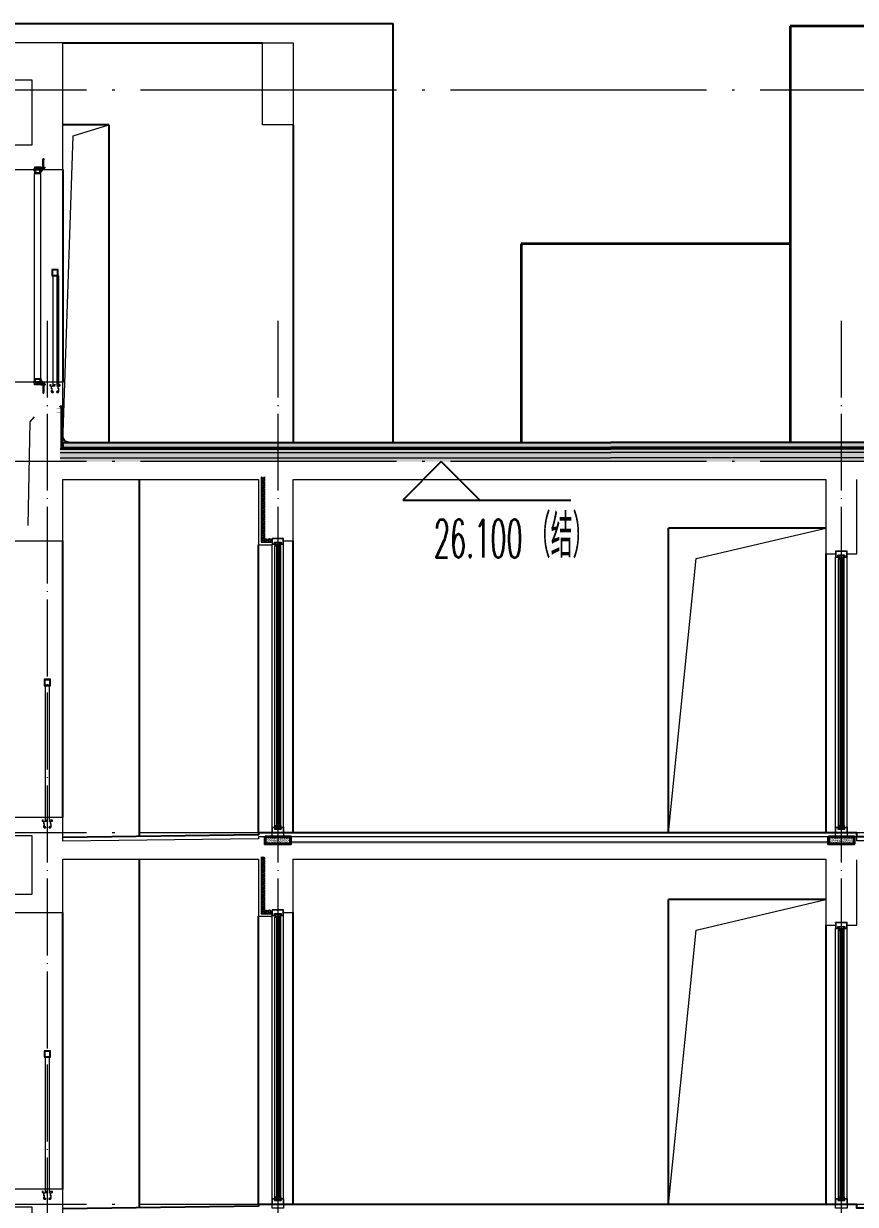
# Model space of a CAD drawing. Extents: x 27938 to 983267, y -209821 to 1628073.
# Drawn here: x 697822 to 704317, y -90776 to -81556 of the extents above; entities that cross this region are included whole.
import ezdxf
from ezdxf.xclip import XClip

# ---------------------------------------------------------------- set-up
doc = ezdxf.new("R2010")
doc.units = 0
doc.header["$LTSCALE"] = 1000
doc.header["$MEASUREMENT"] = 0
doc.header["$XCLIPFRAME"] = 0
doc.linetypes.add('DASH', pattern=[0.35, 0.25, -0.1])
doc.linetypes.add('DOTE', pattern=[2.42, 2, -0.2, 0.02, -0.2])
for name, color, linetype in [('3-屋面构造层', 157, 'Continuous'), ('DIM_ELEV', 3, 'Continuous'), ('Stair-栏杆', 142, 'Continuous'), ('SURFACE', 6, 'Continuous'), ('看线', 251, 'Continuous'), ('立面-看线', 251, 'Continuous')]:
    doc.layers.add(name, color=color, linetype=linetype)
for name, color, linetype, lineweight in [('DOTE', 19, 'DOTE', 9), ('PUB_HATCH', 8, 'Continuous', 9), ('S_WINDOW', 144, 'Continuous', 15), ('WALL', 9, 'Continuous', 40), ('内粉刷', 37, 'Continuous', 9), ('立面-中轮廓线', 213, 'Continuous', 35), ('立面-栏杆', 105, 'Continuous', 15), ('立面-洞口示意', 152, 'Continuous', 13), ('立面-百叶', 36, 'Continuous', 9), ('细细', 250, 'Continuous', 0)]:
    doc.layers.add(name, color=color, linetype=linetype, lineweight=lineweight)
doc.styles.add('_TCH_DIM', font='SIMPLEX.shx', dxfattribs={"width": 0.7, "bigfont": 'GBCBIG.shx'})
pattern_1 = [(315, (145053.3697, 680712.4302), (-1.76776695, -1.76776695), []), (315, (145054.5482, 680712.4302), (-1.76776695, -1.76776695), [])]
pattern_2 = [(315, (145053.3697, 678374.192), (-1.767766953, -1.767766953), []), (315, (145054.5482, 678374.192), (-1.767766953, -1.767766953), [])]
pattern_3 = [(315, (145053.3697, 680612.4302), (-1.767766953, -1.767766953), []), (315, (145054.5482, 680612.4302), (-1.767766953, -1.767766953), [])]
pattern_4 = [(0, (-101346.083, -473323.398), (16.66875, 9.623705), [11.1125, -22.225]), (120, (-101346.083, -473323.398), (-16.66874801, 9.62370845), [11.1125, -22.225]), (60, (-101346.083, -473323.398), (1.99e-06, 19.24741345), [-22.225, 11.1125])]

# ---------------------------------------------------------------- blocks, each defined once
blk = doc.blocks.new('FGHFGFD')
at = {"layer": '立面-栏杆'}
for p, q in [((542633.8, 108636.1), (542633.8, 109486.1)), ((542663.8, 109486.1), (542663.8, 108636.1))]:
    blk.add_line(p, q, dxfattribs=at)
at = {"layer": '立面-栏杆', "linetype": 'DASH', "ltscale": 0.1}
for p, q in [((542688.8, 108636.1), (542608.8, 108636.1)), ((542608.8, 108636.1), (542608.8, 108629)), ((542608.8, 108629), (542619.1, 108629)), ((542619.1, 108629), (542619.1, 108585.1)), ((542626.3, 108629), (542671.3, 108629)), ((542626.3, 108585.1), (542626.3, 108629)), ((542671.3, 108629), (542671.3, 108585.1)), ((542678.5, 108629), (542688.8, 108629)), ((542678.5, 108585.1), (542678.5, 108629)), ((542688.8, 108629), (542688.8, 108636.1)), ((542633.5, 108583.3), (542628.1, 108583.3)), ((542628.1, 108576.1), (542633.5, 108576.1)), ((542636.2, 108578.8), (542636.2, 108580.6)), ((542661.4, 108580.6), (542661.4, 108578.8)), ((542669.5, 108583.3), (542664.1, 108583.3)), ((542664.1, 108576.1), (542669.5, 108576.1))]:
    blk.add_line(p, q, dxfattribs=at)
at = {"layer": '立面-栏杆'}
for points in [[(542673.8, 109536.1), (542623.8, 109536.1), (542623.8, 109486.1), (542673.8, 109486.1)], [(542667.8, 109530.1), (542629.8, 109530.1), (542629.8, 109492.1), (542667.8, 109492.1)]]:
    blk.add_lwpolyline(points, close=True, dxfattribs=at)
at = {"layer": '立面-栏杆', "linetype": 'DASH', "ltscale": 0.1}
for centre, major_axis, start_param, end_param in [((542628.1, 108585.1), (6.36, 6.36), 2.356194, 3.926991), ((542628.1, 108585.1), (1.27, 1.27), 2.356194, 3.926991), ((542633.5, 108580.6), (1.91, 1.91), 5.497787, 7.068583), ((542633.5, 108578.8), (1.91, 1.91), 3.926991, 5.497787), ((542664.1, 108580.6), (1.91, 1.91), 0.785398, 2.356194), ((542666, 108580.7), (3.53, 3.53), 2.748894, 3.534292), ((542669.5, 108585.1), (-6.36, 6.36), 2.356194, 3.926991), ((542669.5, 108585.1), (-1.27, 1.27), 2.356194, 3.926991)]:
    blk.add_ellipse(centre, major_axis=major_axis, ratio=1, start_param=start_param, end_param=end_param, dxfattribs=at)
blk = doc.blocks.new('GDGDFDSFDG')
at = {"layer": '立面-百叶'}
for p, q in [((542977.8, 110393.4), (542981.8, 110406)), ((542977.8, 110336.1), (542977.8, 110393.4)), ((542981.8, 110406), (542986, 110393.4)), ((542986, 110336.1), (542986, 110393.4)), ((542908.6, 110317.8), (542905, 110317.8)), ((542908.6, 110313.3), (542905, 110313.3)), ((542908.6, 110317.8), (542908.6, 110313.3)), ((542912, 108686.1), (542912, 110286.1)), ((542954.5, 110318.2), (542919.5, 110318.2)), ((542954.5, 110312), (542919.5, 110312)), ((542962, 110336.1), (542995.7, 110336.1)), ((542962, 108686.1), (542962, 110286.1)), ((542968.3, 110329.9), (542968.3, 110304.5)), ((542968.3, 110329.9), (542995.7, 110329.9)), ((542977.4, 110318.2), (542968.3, 110318.2)), ((542977.4, 110312), (542968.3, 110312)), ((542977.4, 110312), (542977.4, 110318.2)), ((542979.4, 110326), (542979.4, 110321.7)), ((542979.4, 110326), (542984.8, 110326)), ((542984.8, 110326), (542984.8, 110321.7)), ((542995.7, 110329.9), (542995.7, 110336.1)), ((542908.6, 108659), (542905, 108659)), ((542908.6, 108654.4), (542905, 108654.4)), ((542908.6, 108654.4), (542908.6, 108659)), ((542954.5, 108660.2), (542919.5, 108660.2)), ((542954.5, 108654), (542919.5, 108654)), ((542962, 108636.1), (542995.7, 108636.1)), ((542968.3, 108642.4), (542968.3, 108667.8)), ((542977.4, 108660.2), (542968.3, 108660.2)), ((542977.4, 108654), (542968.3, 108654)), ((542968.3, 108642.4), (542995.7, 108642.4)), ((542977.4, 108660.2), (542977.4, 108654)), ((542977.8, 108636.1), (542977.8, 108578.8)), ((542979.4, 108646.3), (542979.4, 108650.5)), ((542979.4, 108646.3), (542984.8, 108646.3)), ((542984.8, 108646.3), (542984.8, 108650.5)), ((542986, 108636.1), (542986, 108578.8)), ((542995.7, 108642.4), (542995.7, 108636.1)), ((542977.8, 108578.8), (542981.8, 108566.3)), ((542981.8, 108566.3), (542986, 108578.8))]:
    blk.add_line(p, q, dxfattribs=at)
at = {"layer": '立面-百叶', "elevation": 0}
for points in [[(542912, 110336.1), (542912, 110286.1), (542962, 110286.1), (542962, 110336.1)], [(542919.5, 110328.6), (542919.5, 110293.6), (542954.5, 110293.6), (542954.5, 110328.6)]]:
    blk.add_lwpolyline(points, close=True, dxfattribs=at)
blk.add_lwpolyline([(542968.3, 110321.7), (542972.5, 110321.7), (542972.5, 110308.6), (542968.3, 110308.6)], dxfattribs=at)
at = {"layer": '立面-百叶'}
for points in [[(542912, 108636.1), (542912, 108686.1), (542962, 108686.1), (542962, 108636.1)], [(542919.5, 108643.6), (542919.5, 108678.6), (542954.5, 108678.6), (542954.5, 108643.6)]]:
    blk.add_lwpolyline(points, close=True, dxfattribs=at)
blk.add_lwpolyline([(542968.3, 108650.5), (542972.5, 108650.5), (542972.5, 108663.6), (542968.3, 108663.6)], dxfattribs=at)
for centre, radius, start, end in [((542913.5, 110315.6), 8.77, 100.18055, 164.95127), ((542913.5, 110315.6), 8.77, 195.04873, 259.81945), ((542959, 110308.1), 9.94, 287.57867, 338.75052), ((542982.1, 110331.8), 10.4, 190.18055, 254.95127), ((542982.1, 110331.8), 10.4, 285.04873, 349.81945), ((542913.5, 108656.7), 8.77, 100.18055, 164.95127), ((542913.5, 108656.7), 8.77, 195.04873, 259.81945), ((542959, 108664.2), 9.94, 21.24948, 72.42133), ((542982.1, 108640.5), 10.4, 105.04873, 169.81945), ((542982.1, 108640.5), 10.4, 10.18055, 74.95127)]:
    blk.add_arc(centre, radius, start, end, dxfattribs=at)
blk = doc.blocks.new('FGHFG4334GDFGDFFGGGGGGDFG4G')
at = {"layer": 'SURFACE', "const_width": 2.25}
for points in [[(46.5, 0), (0, 0)], [(46.5, -27.6), (0, -27.6)]]:
    blk.add_lwpolyline(points, dxfattribs=at)
at = {"layer": 'SURFACE', "const_width": 1.5}
blk.add_lwpolyline([(46.5, 17.2, -1), (46.5, 5.2), (46.5, -6.8, -1), (46.5, -18.8), (46.5, -36.8), (52.5, -48), (52.5, -72.8)], format="xyb", dxfattribs=at)
blk = doc.blocks.new('FGDGDGD')
at = {"layer": '3-屋面构造层'}
h = blk.add_hatch(dxfattribs=at)
h.set_pattern_fill('隔热材料01', color=256, scale=7.692308, style=0)
h.set_pattern_definition([(270, (9.5186, 433.228), (3.846153863, -7e-16), [0.385980771, -3.460173092]), (270, (6.637, 433.228), (3.846153863, -7e-16), [0.385980771, -3.460173092]), (90, (8.5996, 430.618), (-3.846153863, 2e-16), [0.385980771, -3.460173092]), (90, (7.556, 430.618), (-3.846153863, 2e-16), [0.385980771, -3.460173092]), (180, (10.002, 430), (-5e-16, -3.846153863), [3.848019248, 0.001865385]), (135, (8.9282, 430.193), (2e-16, 3.846144175), [0.328307694, -5.110980792]), (116.56505, (12.5422, 430.4251), (8.6793e-06, 3.8461487416), [0.215769232, -8.384500037]), (116.56505, (8.696, 430.4251), (8.6793e-06, 3.8461487416), [0.215769232, -8.384500037]), (153.43495, (13.1603, 430), (-8.679e-06, 3.846148742), [0.431538463, -8.168730805]), (153.43495, (9.3142, 430), (-8.679e-06, 3.846148742), [0.431538463, -8.168730805]), (63.43495, (12.4457, 431.0041), (-8.6793e-06, 3.8461487416), [2.054923086, -6.545346183]), (63.43495, (8.5996, 431.0041), (-8.6793e-06, 3.8461487416), [2.054923086, -6.545346183]), (116.56505, (13.3647, 433.228), (8.6793e-06, 3.8461487416), [0.215769232, -8.384500037]), (116.56505, (9.5186, 433.228), (8.6793e-06, 3.8461487416), [0.215769232, -8.384500037]), (135, (9.422, 433.421), (2e-16, 3.846144175), [0.328307694, -5.110980792]), (153.43495, (13.036, 433.6532), (-8.679e-06, 3.846148742), [0.431538463, -8.168730805]), (153.43495, (9.19, 433.6532), (-8.679e-06, 3.846148742), [0.431538463, -8.168730805]), (45, (6.7336, 433.421), (2e-16, 3.846144175), [0.328307694, -5.110980792]), (63.43495, (10.4833, 433.228), (-8.6793e-06, 3.8461487416), [0.215769232, -8.384500037]), (63.43495, (6.6371, 433.228), (-8.6793e-06, 3.8461487416), [0.215769232, -8.384500037]), (26.56505, (10.812, 433.6532), (8.679e-06, 3.846148742), [0.431538463, -8.168730805]), (26.56505, (6.9658, 433.6532), (8.679e-06, 3.846148742), [0.431538463, -8.168730805]), (116.56505, (11.4023, 431.0041), (8.6793e-06, 3.8461487416), [2.054923086, -6.545346183]), (116.56505, (7.5561, 431.0041), (8.6793e-06, 3.8461487416), [2.054923086, -6.545346183]), (45, (7.2275, 430.193), (2e-16, 3.846144175), [0.328307694, -5.110980792]), (63.43495, (11.3058, 430.4251), (-8.6793e-06, 3.8461487416), [0.215769232, -8.384500037]), (63.43495, (7.4596, 430.4251), (-8.6793e-06, 3.8461487416), [0.215769232, -8.384500037]), (26.56505, (10.6877, 430), (8.679e-06, 3.846148742), [0.431538463, -8.168730805]), (26.56505, (6.8415, 430), (8.679e-06, 3.846148742), [0.431538463, -8.168730805])])
edge = h.paths.add_edge_path()
edge.add_arc((682180.8, 585366.2), 9.23, 450, 540, ccw=False)
edge.add_line((682180.8, 585375.4), (682191.6, 585375.4))
edge.add_line((682191.6, 585375.4), (682191.6, 585366.2))
edge.add_line((682191.6, 585366.2), (682171.6, 585366.2))
h = blk.add_hatch(dxfattribs=at)
h.set_pattern_fill('混凝土', color=256, scale=5, angle=-1.14576, style=0)
h.set_pattern_definition([(48.854237, (-82751.966, -43707.863), (35.7930991, -3.8540962), [3.75, -41.25]), (353.854237, (-82751.966, -43707.863), (-6.1841378, 37.7408106), [3, -33]), (99.305637, (-82748.983, -43708.185), (29.6089874, 33.886691), [3.1870095, -35.0571056]), (45.038437, (-82751.766, -43697.865), (53.1858973, -9.3413237), [5.625, -61.875]), (95.489837, (-82747.334, -43698.644), (47.6977146, 47.7616795), [4.7805144, -52.58565]), (350.038437, (-82751.766, -43697.865), (47.6976773, 47.7617167), [4.5, -49.5]), (19.854237, (-82746.817, -43700.465), (29.4368469, -20.7237073), [3.75, -41.25]), (324.854237, (-82746.817, -43700.465), (12.8883392, 36.0069862), [3, -33]), (70.305637, (-82744.364, -43702.192), (42.3251977, 15.2832459), [3.1870095, -35.0571056]), (36.3542372, (-82751.966, -43707.863), (0.9406985, 16.62920733), [0, -32.6, 0, -33.5, 0, -33.125]), (6.3542372, (-82751.966, -43707.863), (13.54517982, 19.45362572), [0, -19.1, 0, -31.85, 0, -12.625]), (326.3542372, (-82763.114, -43707.64), (26.66323482, -1.66123381), [0, -12.5, 0, -39, 0, -51.75]), (316.3542372, (-82768.113, -43707.54), (29.2535633, 4.4211788), [0, -16.25, 0, -25.9, 0, -36.75])])
h.paths.add_polyline_path([(674875.1, 585046.2), (674875.1, 585086.2), (682171.6, 585086.2), (682171.6, 585046.2)])
h = blk.add_hatch(dxfattribs=at)
h.set_pattern_fill('焦渣矿渣', color=256, scale=4, angle=-1.14576, style=0)
h.set_pattern_definition([(358.8542372, (-82751.966, -43697.863), (8.27546507, 13.69326162), [1.6, -14.4]), (298.8542372, (-82751.966, -43697.863), (15.99644496, -0.32013217), [1.6, -14.4]), (238.8542372, (-82750.366, -43697.895), (7.72097989, -14.0133938), [1.6, -14.4]), (268.8542372, (-82745.567, -43697.991), (15.83683295, -8.3183365), [2.4, -11.456]), (268.8542372, (-82743.967, -43698.023), (15.83683295, -8.3183365), [2.4, -11.456]), (268.8542372, (-82742.368, -43698.055), (15.83683295, -8.3183365), [2.4, -11.456])])
h.paths.add_polyline_path([(674875.1, 585006.2), (674875.1, 585036.2), (682191.6, 585036.2), (682191.6, 585006.2)])
h = blk.add_hatch(dxfattribs=at)
h.set_pattern_fill('隔热材料03', color=256, scale=12.5, style=0)
h.set_pattern_definition([(113.578, (-500407.8114, 374696.8656), (-0.0086926214, 6.2699620763), [1.075, -0.5693125, 2.8375, -0.5693125, 1.075, -0.6825]), (66.42, (-500406.1744, 374696.8656), (2.727787851, 6.0425e-05), [1.075, -0.5693125, 2.840375, -0.5693125, 1.075, -0.6825]), (180, (-500406.1744, 374696.8656), (0, 6.25), [1.636625, -1.0910625]), (180, (-500407.538, 374702.4906), (0, 6.25), [1.636625, -1.0910625]), (90, (-500405.7427, 374697.8548), (2.72775, 2e-16), [0.52175, -5.72825]), (90, (-500407.1066, 374700.9798), (2.72775, 2e-16), [0.52175, -5.72825]), (90, (-500408.2427, 374697.8548), (2.72775, 2e-16), [0.52175, -5.72825]), (90, (-500409.6066, 374700.9798), (2.72775, 2e-16), [0.52175, -5.72825])])
edge = h.paths.add_edge_path()
edge.add_line((682177.8, 585086.2), (682177.8, 585050.2))
edge.add_arc((682171.6, 585050.2), 6.25, 270, 360, ccw=False)
edge.add_line((682171.6, 585044), (682171.6, 585086.2))
edge.add_line((682171.6, 585086.2), (682177.8, 585086.2))
h = blk.add_hatch(dxfattribs=at)
h.set_pattern_fill('加气混凝土', color=256, scale=5, style=0)
h.set_pattern_definition([(0, (-82734.266, -43726.163), (30, 60), [0, -60]), (0, (-82769.366, -43734.263), (30, 60), [0, -60]), (0, (-82749.866, -43734.863), (30, 60), [0, -60]), (0, (-82728.566, -43717.163), (30, 60), [0, -60]), (0, (-82753.466, -43737.863), (30, 60), [0, -60]), (0, (-82722.566, -43679.363), (30, 60), [0, -60]), (0, (-82740.866, -43684.163), (30, 60), [0, -60]), (0, (-82731.266, -43691.663), (30, 60), [0, -60]), (0, (-82780.166, -43692.863), (30, 60), [0, -60]), (0, (-82750.766, -43695.563), (30, 60), [0, -60]), (0, (-82762.166, -43710.863), (30, 60), [0, -60]), (0, (-82761.566, -43733.363), (30, 60), [0, -60]), (0, (-82739.066, -43735.763), (30, 60), [0, -60]), (0, (-82722.566, -43709.363), (30, 60), [0, -60]), (0, (-82778.666, -43718.663), (30, 60), [0, -60]), (0, (-82773.566, -43708.463), (30, 60), [0, -60]), (0, (-82750.166, -43712.663), (30, 60), [0, -60]), (0, (-82758.566, -43721.363), (30, 60), [0, -60]), (0, (-82763.366, -43701.563), (30, 60), [0, -60]), (0, (-82755.866, -43679.063), (30, 60), [0, -60]), (0, (-82776.266, -43731.263), (30, 60), [0, -60]), (0, (-82743.266, -43691.363), (30, 60), [0, -60]), (0, (-82771.166, -43690.463), (30, 60), [0, -60]), (0, (-82775.966, -43682.663), (30, 60), [0, -60]), (130.601294, (-82726.2516, -43698.149), (-149.999998343, 180.000000787), [2.6341554, -1103.7111]), (18.4349488, (-82730.537, -43697.006), (149.99999945, 59.99999956), [2.710524, -376.76279]), (90, (-82730.537, -43699.578), (30, 60), [2.5714284, -117.428565]), (161.565051, (-82727.966, -43700.435), (-150.000000755, 59.99999553), [2.710524, -376.76279]), (53.1301023, (-82727.966, -43700.435), (30.00000006, 59.99999997), [2.857143, -297.14285]), (135, (-82725.68, -43731.006), (-30.00000363, 59.99999594), [2.424366, -167.28126]), (45, (-82729.109, -43731.006), (29.9999998, 59.99999976), [2.424366, -167.28126]), (135, (-82727.394, -43732.72), (-30.00000363, 59.99999594), [2.424366, -167.28126]), (45, (-82727.394, -43732.72), (29.9999998, 59.99999976), [2.424366, -167.28126]), (116.565051, (-82754.537, -43690.72), (-5.2e-06, 119.9999967), [3.1943826, -63.88765]), (180, (-82755.966, -43687.863), (-30, 60), [3.4285716, -56.571425]), (63.434949, (-82760.823, -43690.72), (3e-07, 119.9999994), [3.1943826, -63.88765]), (116.565051, (-82759.394, -43693.58), (-5.2e-06, 119.9999967), [3.1943826, -63.88765]), (0, (-82759.394, -43693.58), (30, 60), [3.4285716, -56.571425]), (63.434949, (-82755.966, -43693.58), (3e-07, 119.9999994), [3.1943826, -63.88765]), (107.102728, (-82731.9658, -43711.0063), (-89.999996559, 300.000000484), [3.8861346, -1628.29025]), (143.972626, (-82733.1087, -43707.292), (-569.999992774, 419.999999525), [3.8861346, -812.202]), (180, (-82736.25, -43705.006), (-30, 60), [3.7142856, -56.28571]), (36.0273733, (-82743.1087, -43707.292), (569.999995788, 419.999995472), [3.8861346, -812.202]), (71.5650511, (-82744.252, -43710.721), (90.00000046, 299.99999948), [3.6140316, -375.85928]), (107.102728, (-82743.1087, -43714.4348), (-89.999996559, 300.000000484), [3.8861346, -1628.29025]), (143.972626, (-82739.966, -43716.7206), (-569.999992774, 419.999999525), [3.8861346, -812.202]), (0, (-82739.966, -43716.72), (30, 60), [3.7142856, -56.28571]), (36.0273733, (-82736.2516, -43716.7206), (569.999995788, 419.999995472), [3.8861346, -812.202]), (71.5650511, (-82733.109, -43714.435), (90.00000046, 299.99999948), [3.6140316, -375.85928]), (150.255118, (-82731.3944, -43683.006), (-90.000000213, 59.999999257), [2.303502, -481.43196]), (90, (-82733.394, -43684.15), (30, 60), [2.2857144, -117.714275]), (29.7448813, (-82733.3944, -43684.149), (90.000000053, 59.99999972), [2.303502, -481.43196]), (116.565051, (-82745.394, -43725.58), (-5.2e-06, 119.9999967), [3.1943826, -63.88765]), (168.690067, (-82746.823, -43722.7206), (-270.0000002, 59.999998494), [2.9137254, -608.96855]), (41.1859251, (-82751.9658, -43724.149), (749.999995456, 659.999994229), [3.0371844, -1272.5802]), (90, (-82751.966, -43727.006), (30, 60), [2.857143, -117.14285]), (138.814074, (-82749.68, -43729.0063), (-749.999986669, 660.000004204), [3.0371844, -1272.5802]), (16.6992442, (-82749.68, -43729.0063), (989.999992552, 299.999996858), [2.982945, -1249.85375]), (60.9453959, (-82746.823, -43728.149), (29.99999992, 59.999999469), [2.9416086, -1232.53395]), (109.983106, (-82770.5373, -43700.4348), (-150.000000565, 419.9999988885), [3.3442002, -1401.21975]), (155.556045, (-82771.68, -43697.292), (-390.0000014866, 179.99999626), [3.4522986, -1446.51315]), (24.4439547, (-82777.9658, -43697.292), (390.0000001945, 179.999999134), [3.4522986, -1446.51315]), (70.0168934, (-82779.1087, -43700.4348), (150.000000452, 419.999998958), [3.3442002, -1401.21975]), (109.983106, (-82777.9658, -43703.5777), (-150.000000565, 419.9999988885), [3.3442002, -1401.21975]), (160.016893, (-82774.823, -43704.7206), (-150.000000088, 59.999997267), [3.3442002, -698.93775]), (19.9831065, (-82774.823, -43704.7206), (149.999999176, 59.999999905), [3.3442002, -698.93775]), (70.0168934, (-82771.68, -43703.5777), (150.000000452, 419.999998958), [3.3442002, -1401.21975]), (122.005383, (-82748.2516, -43705.8634), (-30.000004026, 59.999996937), [2.6954232, -563.3434]), (18.4349488, (-82752.252, -43704.435), (149.99999945, 59.99999956), [2.710524, -376.76279]), (90, (-82752.252, -43707.006), (30, 60), [2.5714284, -117.428565]), (161.565051, (-82749.68, -43707.863), (-150.000000755, 59.99999553), [2.710524, -376.76279]), (54.4623222, (-82749.68, -43707.8634), (209.999999696, 299.99999955), [2.457807, -1029.82115]), (116.565051, (-82765.68, -43720.435), (-5.2e-06, 119.9999967), [3.1943826, -63.88765]), (180, (-82767.11, -43717.58), (-30, 60), [3.142857, -56.85714]), (59.0362434, (-82771.966, -43720.435), (30.000000098, 59.99999971), [3.3319728, -696.3822]), (120.963756, (-82770.2516, -43723.292), (-30.0000041, 59.999997245), [3.3319728, -696.3822]), (0, (-82770.25, -43723.29), (30, 60), [3.142857, -56.85714]), (63.434949, (-82767.11, -43723.29), (3e-07, 119.9999994), [3.1943826, -63.88765])])
h.paths.add_polyline_path([(682191.6, 584936.2), (674875.1, 584936.2), (674875.1, 584966.2), (682191.6, 584966.2)])
at = {"layer": '立面-看线'}
h = blk.add_hatch(dxfattribs=at)
h.set_pattern_fill('HONEY', color=256, scale=7)
h.set_pattern_definition([(0, (-799653.24, -415240.13), (16.66875, 9.623705), [11.1125, -22.225]), (120, (-799653.24, -415240.13), (-16.66874801, 9.62370845), [11.1125, -22.225]), (60, (-799653.24, -415240.13), (1.99e-06, 19.24741345), [-22.225, 11.1125])])
h.paths.add_polyline_path([(682191.6, 584966.2), (674875.1, 584966.2), (674875.1, 585006.2), (682191.6, 585006.2)])
at = {"layer": '3-屋面构造层'}
for p, q in [((682177.8, 585086.2), (674875.1, 585086.2)), ((682171.6, 585046.2), (674875.1, 585046.2)), ((682191.6, 585036.2), (674875.1, 585036.2)), ((682171.6, 585086.2), (682171.6, 585044))]:
    blk.add_line(p, q, dxfattribs=at)
at = {"layer": '3-屋面构造层', "color": 251, "linetype": 'DASH', "ltscale": 0.05, "true_color": 0x636466, "const_width": 2.5}
for points in [[(682056.6, 585042.7), (682171.6, 585042.7, 0.414214), (682179.1, 585050.2), (682179.1, 585366.2)], [(682056.6, 585039), (682171.6, 585039, 0.414214), (682182.8, 585050.2), (682182.8, 585366.2)]]:
    blk.add_lwpolyline(points, format="xyb", dxfattribs=at)
at = {"layer": '3-屋面构造层', "color": 251, "true_color": 0x636466}
for points in [[(682056.6, 585041.5), (682171.6, 585041.5, 0.414214), (682180.3, 585050.2), (682180.3, 585366.2)], [(682056.6, 585044), (682171.6, 585044, 0.414214), (682177.8, 585050.2), (682177.8, 585366.2)], [(682056.6, 585040.2), (682171.6, 585040.2, 0.414214), (682181.6, 585050.2), (682181.6, 585366.2), (682184.1, 585366.2), (682184.1, 585050.2, -0.414214), (682171.6, 585037.7), (682056.6, 585037.7)]]:
    blk.add_lwpolyline(points, format="xyb", dxfattribs=at)
at = {"layer": '3-屋面构造层', "ltscale": 0.8}
blk.add_lwpolyline([(682171.6, 585366.2, -0.414214), (682180.8, 585375.4), (682191.6, 585375.4), (682191.6, 585366.2), (682171.6, 585366.2)], format="xyb", dxfattribs=at)
at = {"layer": '3-屋面构造层', "color": 251, "linetype": 'DASH', "ltscale": 0.05, "true_color": 0x636466, "const_width": 2.5}
for points in [[(682042.7, 585039), (674875.1, 585039)], [(682056.6, 585042.7), (682042.7, 585039)]]:
    blk.add_lwpolyline(points, dxfattribs=at)
at = {"layer": '3-屋面构造层', "color": 251, "true_color": 0x636466}
for points in [[(682042.7, 585040.2), (674875.1, 585040.2)], [(674875.1, 585037.7), (682042.7, 585037.7)], [(682056, 585043.8), (682042.1, 585040.1)], [(682043.2, 585037.9), (682057.1, 585041.6)]]:
    blk.add_lwpolyline(points, dxfattribs=at)
at = {"layer": '3-屋面构造层'}
blk.add_arc((682121.6, 585136.2), 50, 270, 360, dxfattribs=at)
at = {"layer": 'PUB_HATCH', "color": 215, "true_color": 0xa953a0}
for p, q in [((682191.6, 585006.2), (674875.1, 585006.2)), ((682191.6, 584966.2), (674875.1, 584966.2))]:
    blk.add_line(p, q, dxfattribs=at)
at = {"layer": '3-屋面构造层', "color": 1, "xscale": -1}
blk.add_blockref('FGHFG4334GDFGDFFGGGGGGDFG4G', (682218.1, 585349), dxfattribs=at)
blk = doc.blocks.new('A$C1D9D50FA')
at = {"layer": '立面-栏杆'}
for p, q in [((-15, 0), (-15, 1050)), ((15, 1050), (15, 0))]:
    blk.add_line(p, q, dxfattribs=at)
at = {"layer": '立面-栏杆', "linetype": 'DASH', "ltscale": 0.1}
for p, q in [((40, 0), (-40, 0)), ((-40, 0), (-40, -7.1)), ((40, -7.1), (40, 0)), ((-40, -7.1), (-29.7, -7.1)), ((-29.7, -7.1), (-29.7, -51)), ((-22.5, -7.1), (22.4, -7.1)), ((-22.5, -51), (-22.5, -7.1)), ((-15.3, -52.8), (-20.7, -52.8)), ((-20.7, -60), (-15.3, -60)), ((-12.6, -57.3), (-12.6, -55.5)), ((12.5, -55.5), (12.5, -57.3)), ((20.6, -52.8), (15.2, -52.8)), ((15.2, -60), (20.6, -60)), ((22.4, -7.1), (22.4, -51)), ((29.6, -7.1), (40, -7.1)), ((29.6, -51), (29.6, -7.1))]:
    blk.add_line(p, q, dxfattribs=at)
at = {"layer": '立面-栏杆'}
for points in [[(25, 1100), (-25, 1100), (-25, 1050), (25, 1050)], [(19, 1094), (-19, 1094), (-19, 1056), (19, 1056)]]:
    blk.add_lwpolyline(points, close=True, dxfattribs=at)
at = {"layer": '立面-栏杆', "linetype": 'DASH', "ltscale": 0.1}
for centre, major_axis, start_param, end_param in [((-20.7, -51), (6.36, 6.36), 2.356194, 3.926991), ((-20.7, -51), (1.27, 1.27), 2.356194, 3.926991), ((-15.3, -55.5), (1.91, 1.91), 5.497787, 7.068583), ((-15.3, -57.3), (1.91, 1.91), 3.926991, 5.497787), ((15.2, -55.5), (1.91, 1.91), 0.785398, 2.356194), ((17.1, -55.4), (3.53, 3.53), 2.748894, 3.534292), ((20.6, -51), (-6.36, 6.36), 2.356194, 3.926991), ((20.6, -51), (-1.27, 1.27), 2.356194, 3.926991)]:
    blk.add_ellipse(centre, major_axis=major_axis, ratio=1, start_param=start_param, end_param=end_param, dxfattribs=at)
blk = doc.blocks.new('afzdfsregf')
at = {"layer": '细细'}
h = blk.add_hatch(dxfattribs=at)
h.set_pattern_fill('金属', color=256, style=0)
h.set_pattern_definition(pattern_1)
h.paths.add_polyline_path([(221063.8, 608913.8), (221043.8, 608913.8), (221043.8, 608927.3), (220993.8, 608927.3), (220993.8, 608913.8), (220973.8, 608913.8), (220973.8, 608958.8), (221063.8, 608958.8)])
h.paths.add_polyline_path([(221045.8, 608929.3), (221045.8, 608915.8), (221061.8, 608915.8), (221061.8, 608956.8), (220975.8, 608956.8), (220975.8, 608915.8), (220991.8, 608915.8), (220991.8, 608929.3)], flags=16)
h = blk.add_hatch(dxfattribs=at)
h.set_pattern_fill('金属', color=256, style=0)
h.set_pattern_definition(pattern_1)
h.paths.add_polyline_path([(220996.3, 608925.3), (220996.3, 608900.3), (221008.3, 608900.3), (221008.3, 608910.3), (221029.3, 608910.3), (221029.3, 608900.3), (221041.3, 608900.3), (221041.3, 608925.3)])
h.paths.add_polyline_path([(221039.3, 608923.3), (221039.3, 608902.3), (221031.3, 608902.3), (221031.3, 608912.3), (221006.3, 608912.3), (221006.3, 608902.3), (220998.3, 608902.3), (220998.3, 608923.3)], flags=16)
h = blk.add_hatch(color=256, dxfattribs=at)
edge = h.paths.add_edge_path()
edge.add_line((221023.3, 608910.3), (221023.3, 608898.3))
edge.add_arc((221018.8, 608890), 9.44, 61.51755, 118.48245)
edge.add_line((221014.3, 608898.3), (221014.3, 608910.3))
edge.add_arc((221018.8, 608918.6), 9.44, 241.51755, 298.48245)
h = blk.add_hatch(dxfattribs=at)
h.set_pattern_fill('金属', color=256, style=0)
h.set_pattern_definition(pattern_2)
h.paths.add_polyline_path([(221063.8, 606703.8), (221043.8, 606703.8), (221043.8, 606690.3), (220993.8, 606690.3), (220993.8, 606703.8), (220973.8, 606703.8), (220973.8, 606658.8), (221063.8, 606658.8)])
h.paths.add_polyline_path([(221045.8, 606688.3), (221045.8, 606701.8), (221061.8, 606701.8), (221061.8, 606660.8), (220975.8, 606660.8), (220975.8, 606701.8), (220991.8, 606701.8), (220991.8, 606688.3)], flags=16)
h = blk.add_hatch(dxfattribs=at)
h.set_pattern_fill('金属', color=256, style=0)
h.set_pattern_definition(pattern_2)
h.paths.add_polyline_path([(220996.3, 606692.3), (220996.3, 606717.3), (221008.3, 606717.3), (221008.3, 606707.3), (221029.3, 606707.3), (221029.3, 606717.3), (221041.3, 606717.3), (221041.3, 606692.3)])
h.paths.add_polyline_path([(221039.3, 606694.3), (221039.3, 606715.3), (221031.3, 606715.3), (221031.3, 606705.3), (221006.3, 606705.3), (221006.3, 606715.3), (220998.3, 606715.3), (220998.3, 606694.3)], flags=16)
h = blk.add_hatch(color=256, dxfattribs=at)
edge = h.paths.add_edge_path()
edge.add_line((221023.3, 606707.3), (221023.3, 606719.3))
edge.add_arc((221018.8, 606727.6), 9.44, 241.51755, 298.48245, ccw=False)
edge.add_line((221014.3, 606719.3), (221014.3, 606707.3))
edge.add_arc((221018.8, 606699), 9.44, 61.51755, 118.48245, ccw=False)
at = {"layer": 'S_WINDOW'}
for p, q in [((220973.8, 606703.8), (220973.8, 608913.8)), ((220996.3, 606717.3), (220996.3, 608900.3)), ((221041.3, 606717.3), (221041.3, 608900.3)), ((221063.8, 606703.8), (221063.8, 608913.8))]:
    blk.add_line(p, q, dxfattribs=at)
for points in [[(220973.8, 608958.8), (220973.8, 608913.8), (220993.8, 608913.8), (220993.8, 608927.3), (221043.8, 608927.3), (221043.8, 608913.8), (221063.8, 608913.8), (221063.8, 608958.8)], [(220975.8, 608956.8), (220975.8, 608915.8), (220991.8, 608915.8), (220991.8, 608929.3), (221045.8, 608929.3), (221045.8, 608915.8), (221061.8, 608915.8), (221061.8, 608956.8)], [(220996.3, 608925.3), (220996.3, 608900.3), (221008.3, 608900.3), (221008.3, 608910.3), (221029.3, 608910.3), (221029.3, 608900.3), (221041.3, 608900.3), (221041.3, 608925.3)], [(220998.3, 608923.3), (220998.3, 608902.3), (221006.3, 608902.3), (221006.3, 608912.3), (221031.3, 608912.3), (221031.3, 608902.3), (221039.3, 608902.3), (221039.3, 608923.3)], [(220973.8, 606658.8), (220973.8, 606703.8), (220993.8, 606703.8), (220993.8, 606690.3), (221043.8, 606690.3), (221043.8, 606703.8), (221063.8, 606703.8), (221063.8, 606658.8)], [(220975.8, 606660.8), (220975.8, 606701.8), (220991.8, 606701.8), (220991.8, 606688.3), (221045.8, 606688.3), (221045.8, 606701.8), (221061.8, 606701.8), (221061.8, 606660.8)], [(220996.3, 606692.3), (220996.3, 606717.3), (221008.3, 606717.3), (221008.3, 606707.3), (221029.3, 606707.3), (221029.3, 606717.3), (221041.3, 606717.3), (221041.3, 606692.3)], [(220998.3, 606694.3), (220998.3, 606715.3), (221006.3, 606715.3), (221006.3, 606705.3), (221031.3, 606705.3), (221031.3, 606715.3), (221039.3, 606715.3), (221039.3, 606694.3)]]:
    blk.add_lwpolyline(points, close=True, dxfattribs=at)
at = {"layer": '细细'}
for points in [[(221008.3, 608900.3), (221008.3, 606717.3)], [(221014.3, 606719.3), (221014.3, 608910.3)], [(221023.3, 606719.3), (221023.3, 608910.3)], [(221029.3, 608900.3), (221029.3, 606717.3)]]:
    blk.add_lwpolyline(points, dxfattribs=at)
for points in [[(221023.3, 608910.3), (221023.3, 608898.3, 0.253805), (221014.3, 608898.3), (221014.3, 608910.3, 0.253805)], [(221023.3, 606707.3), (221023.3, 606719.3, -0.253805), (221014.3, 606719.3), (221014.3, 606707.3, -0.253805)]]:
    blk.add_lwpolyline(points, format="xyb", close=True, dxfattribs=at)
blk = doc.blocks.new('sregfse')
at = {"layer": '细细'}
h = blk.add_hatch(dxfattribs=at)
h.set_pattern_fill('金属', color=256, style=0)
h.set_pattern_definition(pattern_3)
h.paths.add_polyline_path([(177216.5, 300112.9), (177236.5, 300112.9), (177236.5, 300126.4), (177286.5, 300126.4), (177286.5, 300112.9), (177306.5, 300112.9), (177306.5, 300157.9), (177216.5, 300157.9)])
h.paths.add_polyline_path([(177234.5, 300128.4), (177234.5, 300114.9), (177218.5, 300114.9), (177218.5, 300155.9), (177304.5, 300155.9), (177304.5, 300114.9), (177288.5, 300114.9), (177288.5, 300128.4)], flags=16)
h = blk.add_hatch(dxfattribs=at)
h.set_pattern_fill('金属', color=256, style=0)
h.set_pattern_definition(pattern_3)
h.paths.add_polyline_path([(177284, 300124.4), (177284, 300099.4), (177272, 300099.4), (177272, 300109.4), (177251, 300109.4), (177251, 300099.4), (177239, 300099.4), (177239, 300124.4)])
h.paths.add_polyline_path([(177241, 300122.4), (177241, 300101.4), (177249, 300101.4), (177249, 300111.4), (177274, 300111.4), (177274, 300101.4), (177282, 300101.4), (177282, 300122.4)], flags=16)
h = blk.add_hatch(color=256, dxfattribs=at)
edge = h.paths.add_edge_path()
edge.add_line((177257, 300109.4), (177257, 300097.4))
edge.add_arc((177261.5, 300089.1), 9.44, 61.51755, 118.48245, ccw=False)
edge.add_line((177266, 300097.4), (177266, 300109.4))
edge.add_arc((177261.5, 300117.7), 9.44, 241.51755, 298.48245, ccw=False)
h = blk.add_hatch(dxfattribs=at)
h.set_pattern_fill('金属', color=256, style=0)
h.set_pattern_definition(pattern_2)
h.paths.add_polyline_path([(177216.5, 298002.9), (177236.5, 298002.9), (177236.5, 297989.4), (177286.5, 297989.4), (177286.5, 298002.9), (177306.5, 298002.9), (177306.5, 297957.9), (177216.5, 297957.9)])
h.paths.add_polyline_path([(177234.5, 297987.4), (177234.5, 298000.9), (177218.5, 298000.9), (177218.5, 297959.9), (177304.5, 297959.9), (177304.5, 298000.9), (177288.5, 298000.9), (177288.5, 297987.4)], flags=16)
h = blk.add_hatch(dxfattribs=at)
h.set_pattern_fill('金属', color=256, style=0)
h.set_pattern_definition(pattern_2)
h.paths.add_polyline_path([(177284, 297991.4), (177284, 298016.4), (177272, 298016.4), (177272, 298006.4), (177251, 298006.4), (177251, 298016.4), (177239, 298016.4), (177239, 297991.4)])
h.paths.add_polyline_path([(177241, 297993.4), (177241, 298014.4), (177249, 298014.4), (177249, 298004.4), (177274, 298004.4), (177274, 298014.4), (177282, 298014.4), (177282, 297993.4)], flags=16)
h = blk.add_hatch(color=256, dxfattribs=at)
edge = h.paths.add_edge_path()
edge.add_line((177257, 298006.4), (177257, 298018.4))
edge.add_arc((177261.5, 298026.7), 9.44, 241.51755, 298.48245)
edge.add_line((177266, 298018.4), (177266, 298006.4))
edge.add_arc((177261.5, 297998.1), 9.44, 61.51755, 118.48245)
at = {"layer": 'S_WINDOW'}
for p, q in [((177216.5, 298002.9), (177216.5, 300112.9)), ((177306.5, 298002.9), (177306.5, 300112.9)), ((177239, 298016.4), (177239, 300099.4)), ((177284, 298016.4), (177284, 300099.4))]:
    blk.add_line(p, q, dxfattribs=at)
for points in [[(177306.5, 300157.9), (177306.5, 300112.9), (177286.5, 300112.9), (177286.5, 300126.4), (177236.5, 300126.4), (177236.5, 300112.9), (177216.5, 300112.9), (177216.5, 300157.9)], [(177304.5, 300155.9), (177304.5, 300114.9), (177288.5, 300114.9), (177288.5, 300128.4), (177234.5, 300128.4), (177234.5, 300114.9), (177218.5, 300114.9), (177218.5, 300155.9)], [(177284, 300124.4), (177284, 300099.4), (177272, 300099.4), (177272, 300109.4), (177251, 300109.4), (177251, 300099.4), (177239, 300099.4), (177239, 300124.4)], [(177282, 300122.4), (177282, 300101.4), (177274, 300101.4), (177274, 300111.4), (177249, 300111.4), (177249, 300101.4), (177241, 300101.4), (177241, 300122.4)], [(177306.5, 297957.9), (177306.5, 298002.9), (177286.5, 298002.9), (177286.5, 297989.4), (177236.5, 297989.4), (177236.5, 298002.9), (177216.5, 298002.9), (177216.5, 297957.9)], [(177304.5, 297959.9), (177304.5, 298000.9), (177288.5, 298000.9), (177288.5, 297987.4), (177234.5, 297987.4), (177234.5, 298000.9), (177218.5, 298000.9), (177218.5, 297959.9)], [(177284, 297991.4), (177284, 298016.4), (177272, 298016.4), (177272, 298006.4), (177251, 298006.4), (177251, 298016.4), (177239, 298016.4), (177239, 297991.4)], [(177282, 297993.4), (177282, 298014.4), (177274, 298014.4), (177274, 298004.4), (177249, 298004.4), (177249, 298014.4), (177241, 298014.4), (177241, 297993.4)]]:
    blk.add_lwpolyline(points, close=True, dxfattribs=at)
at = {"layer": '细细'}
for points in [[(177251, 300099.4), (177251, 298016.4)], [(177257, 298018.4), (177257, 300109.4)], [(177266, 298018.4), (177266, 300109.4)], [(177272, 300099.4), (177272, 298016.4)]]:
    blk.add_lwpolyline(points, dxfattribs=at)
for points in [[(177257, 300109.4), (177257, 300097.4, -0.253805), (177266, 300097.4), (177266, 300109.4, -0.253805)], [(177257, 298006.4), (177257, 298018.4, 0.253805), (177266, 298018.4), (177266, 298006.4, 0.253805)]]:
    blk.add_lwpolyline(points, format="xyb", close=True, dxfattribs=at)
blk = doc.blocks.new('A$C11CA64F7')
at = {"layer": 'S_WINDOW'}
for points in [[(2025, -2280), (2115, -2280), (2115, -2310), (2025, -2310)], [(6425, -2280), (6515, -2280), (6515, -2310), (6425, -2310)]]:
    blk.add_lwpolyline(points, close=True, dxfattribs=at)
at = {"layer": '内粉刷'}
blk.add_lwpolyline([(390, -2345), (390, -2160), (0, -2160), (0, -2300), (150, -2300), (150, -2760), (-350, -2760), (-350, -2900), (390, -2900), (390, -2485), (1920, -2485), (1920, -2930), (2025, -2930)], dxfattribs=at)
at = {"layer": '看线', "color": 252, "true_color": 0x939598}
for p, q in [((990, -2307.2), (990, 415)), ((6350, 100), (5120, 100))]:
    blk.add_line(p, q, dxfattribs=at)
at = {"layer": '看线'}
for p, q in [((390, -2160), (390, 0)), ((1920, -2280), (1920, -30)), ((2190, -2280), (2190, 0))]:
    blk.add_line(p, q, dxfattribs=at)
at = {"layer": '看线', "color": 252, "true_color": 0x939598}
blk.add_lwpolyline([(5120, -2280), (5120, 100)], dxfattribs=at)
at = {"layer": '看线'}
blk.add_lwpolyline([(6350, -100), (6350, -2280)], dxfattribs=at)
at = {"layer": '看线', "color": 32}
blk.add_lwpolyline([(9050, -2310), (6590, -2310), (6590, -2280), (1920, -2280), (1920, -2295), (390, -2315)], dxfattribs=at)
for name, p in [('afzdfsregf', (-218948.8, -608938.8)), ('A$C1D9D50FA', (270, -2180))]:
    blk.add_blockref(name, p)
at = {"xscale": -1}
blk.add_blockref('sregfse', (183731.5, -300237.9), dxfattribs=at)

msp = doc.modelspace()

# ---------------------------------------------------------------- hatches: boundary and pattern name
at = {"layer": 'Stair-栏杆'}
h = msp.add_hatch(dxfattribs=at)
h.set_pattern_fill('水域', color=5, scale=5)
h.set_pattern_definition([(0, (155418.319, -193012.565), (0, 10.23622015), [1.2795276, -8.956693]), (26.5650512, (155419.5983, -193012.5646), (10.236220737, 9.4e-08), [1.4305551, -21.458329]), (333.4349488, (155427.2755, -193011.925), (10.23622078, -4e-09), [1.4305551, -21.458329]), (45, (155420.878, -193011.925), (0, 10.2362206), [1.80952525, -12.666676]), (135, (155427.2755, -193011.925), (-10.2362206, 1e-15), [1.80952525, -12.666676]), (26.5650512, (155422.1573, -193010.6453), (10.236220737, 9.4e-08), [1.4305551, -21.458329]), (333.4349488, (155424.7164, -193010.0055), (10.23622078, -4e-09), [1.4305551, -21.458329]), (0, (155423.437, -193010.006), (0, 10.23622015), [1.2795276, -8.956693])])
h.paths.add_polyline_path([(698082.2, -83526.4), (698082.2, -84376.4), (698092.2, -84376.4), (698092.2, -83526.4)])
at = {"layer": '立面-看线'}
h = msp.add_hatch(dxfattribs=at)
h.set_pattern_fill('HONEY', color=256, scale=7)
h.set_pattern_definition([(0, (-101346.083, -470423.398), (16.66875, 9.623705), [11.1125, -22.225]), (120, (-101346.083, -470423.398), (-16.66874801, 9.62370845), [11.1125, -22.225]), (60, (-101346.083, -470423.398), (1.99e-06, 19.24741345), [-22.225, 11.1125])])
h.paths.add_polyline_path([(699677.2, -85096.4), (699707.2, -85096.4), (699707.2, -85576.4), (699762.2, -85576.4), (699762.2, -85606.4), (699677.2, -85606.4)])
h = msp.add_hatch(dxfattribs=at)
h.set_pattern_fill('碎沙', color=256, scale=4)
h.set_pattern_definition([(37.5, (-101346.083, -473323.398), (-0.32000626, 9.78826475), [0, -7.7216, 0, -8.636, 0, -8.255]), (7.5, (-101346.083, -473323.398), (8.99046566, 14.33650201), [0, -4.1656, 0, -6.9596, 0, -2.667]), (327.5, (-101352.331, -473323.398), (15.819847405, 0.02874369), [0, -2.54, 0, -9.144, 0, -11.938]), (317.5, (-101352.331, -473323.398), (15.27112905, 4.45858647), [0, -1.27, 0, -5.9944, 0, -6.858])])
h.paths.add_polyline_path([(699707.2, -87961.4), (699907.2, -87961.4), (699907.2, -87906.4), (699707.2, -87906.4)])
h = msp.add_hatch(dxfattribs=at)
h.set_pattern_fill('HONEY', color=256, scale=7)
h.set_pattern_definition(pattern_4)
h.paths.add_polyline_path([(704107.2, -87961.4), (704107.2, -87946.4), (699907.2, -87946.4), (699907.2, -87961.4)])
h = msp.add_hatch(dxfattribs=at)
h.set_pattern_fill('碎沙', color=256, scale=4)
h.set_pattern_definition([(37.5, (-96946.083, -473323.398), (-0.32000626, 9.78826475), [0, -7.7216, 0, -8.636, 0, -8.255]), (7.5, (-96946.083, -473323.398), (8.99046566, 14.33650201), [0, -4.1656, 0, -6.9596, 0, -2.667]), (327.5, (-96952.331, -473323.398), (15.819847405, 0.02874369), [0, -2.54, 0, -9.144, 0, -11.938]), (317.5, (-96952.331, -473323.398), (15.27112905, 4.45858647), [0, -1.27, 0, -5.9944, 0, -6.858])])
h.paths.add_polyline_path([(704107.2, -87961.4), (704307.2, -87961.4), (704307.2, -87906.4), (704107.2, -87906.4)])
h = msp.add_hatch(dxfattribs=at)
h.set_pattern_fill('HONEY', color=256, scale=7)
h.set_pattern_definition(pattern_4)
h.paths.add_polyline_path([(699677.2, -88061.4), (699707.2, -88061.4), (699707.2, -88476.4), (699762.2, -88476.4), (699762.2, -88506.4), (699677.2, -88506.4)])

# ---------------------------------------------------------------- linework, layer by layer
at = {"layer": 'DIM_ELEV', "color": 3}
for p, q in [((701083.8, -84976.4), (700783.8, -85276.4)), ((701083.8, -84976.4), (701383.8, -85276.4)), ((700783.8, -85276.4), (702095.8, -85276.4))]:
    msp.add_line(p, q, dxfattribs=at)
at = {"layer": 'DOTE', "linetype": 'DOTE'}
for p, q in [((717674.5, -82076.4), (694489.8, -82076.4)), ((717674.5, -84976.4), (694489.8, -84976.4)), ((717674.5, -87876.4), (694489.8, -87876.4)), ((717674.5, -90776.4), (694489.8, -90776.4))]:
    msp.add_line(p, q, dxfattribs=at)
at = {"layer": 'DOTE', "linetype": 'DOTE', "ltscale": 0.3}
for p, q in [((698007.2, -83876.4), (698007.2, -116695.2)), ((699807.2, -83876.4), (699807.2, -116695.2)), ((704207.2, -83876.4), (704207.2, -116695.2))]:
    msp.add_line(p, q, dxfattribs=at)
at = {"layer": 'PUB_HATCH', "color": 215, "true_color": 0xa953a0}
msp.add_line((699907.2, -87946.4), (704107.2, -87946.4), dxfattribs=at)
for points in [[(699677.2, -85096.4), (699677.2, -85606.4), (699762.2, -85606.4)], [(699677.2, -88061.4), (699677.2, -88506.4), (699762.2, -88506.4)]]:
    msp.add_lwpolyline(points, dxfattribs=at)
at = {"layer": 'S_WINDOW'}
for points in [[(699762.2, -87876.4), (699852.2, -87876.4), (699852.2, -87906.4), (699762.2, -87906.4)], [(704162.2, -87876.4), (704252.2, -87876.4), (704252.2, -87906.4), (704162.2, -87906.4)]]:
    msp.add_lwpolyline(points, close=True, dxfattribs=at)
at = {"layer": 'Stair-栏杆', "color": 5}
msp.add_lwpolyline([(698092.2, -83526.4), (698092.2, -83526.4), (698092.2, -84376.4), (698092.2, -84376.4)], close=True, dxfattribs=at)
at = {"layer": 'WALL', "color": 7}
msp.add_lwpolyline([(699707.2, -87906.4), (699907.2, -87906.4), (699907.2, -87961.4), (699707.2, -87961.4)], close=True, dxfattribs=at)
at = {"layer": 'WALL'}
msp.add_lwpolyline([(704107.2, -87906.4), (704307.2, -87906.4), (704307.2, -87961.4), (704107.2, -87961.4)], close=True, dxfattribs=at)
at = {"layer": '内粉刷'}
for points in [[(697957.2, -82696.4), (698127.2, -82696.4), (698127.2, -81706.4), (697027.2, -81706.4), (697027.2, -81556.4), (696887.2, -81556.4), (696887.2, -81846.4), (697487.2, -81846.4), (697487.2, -81996.4), (697887.2, -81996.4), (697887.2, -82506.4), (697737.2, -82506.4), (697737.2, -82696.4), (697907.2, -82696.4)], [(698127.2, -84826.5), (698127.2, -84356.4), (697437.2, -84356.4), (697437.2, -84646.4), (697737.2, -84646.4), (697737.2, -85596.4), (698127.2, -85596.4), (698127.2, -85116.4), (699657.2, -85116.4), (699657.2, -85626.4), (699762.2, -85626.4)], [(699852.2, -85596.4), (699927.2, -85596.4), (699927.2, -85116.4), (704087.2, -85116.4)], [(704087.2, -85116.4), (704087.2, -85696.4), (704162.2, -85696.4)], [(704252.2, -85696.4), (704327.2, -85696.4), (704327.2, -85116.4)], [(706862.2, -86956.4), (706787.2, -86956.4), (706787.2, -87936.4), (704327.2, -87936.4), (704327.2, -87906.4), (699657.2, -87906.4), (699657.2, -87921.4), (698127.2, -87941.4)], [(698127.2, -87941.4), (698127.2, -87756.4), (697737.2, -87756.4), (697737.2, -87896.4), (697887.2, -87896.4), (697887.2, -88356.4), (697387.2, -88356.4), (697387.2, -88496.4), (698127.2, -88496.4), (698127.2, -88081.4), (699657.2, -88081.4), (699657.2, -88526.4), (699762.2, -88526.4)], [(699852.2, -88496.4), (699927.2, -88496.4), (699927.2, -88081.4), (704087.2, -88081.4)], [(704087.2, -88081.4), (704087.2, -88596.4), (704162.2, -88596.4)], [(704252.2, -88596.4), (704327.2, -88596.4), (704327.2, -88086.4)]]:
    msp.add_lwpolyline(points, dxfattribs=at)
msp.add_lwpolyline([(699687.2, -81706.4), (699927.2, -81706.4), (699927.2, -82346.4), (699687.2, -82346.4)], close=True, dxfattribs=at)
at = {"layer": '看线'}
for p, q in [((697027.2, -81556.4), (700707.2, -81556.4)), ((700707.2, -84826.5), (700707.2, -81556.4)), ((698127.2, -82696.4), (698127.2, -84356.4)), ((698127.2, -87756.4), (698127.2, -85596.4)), ((699657.2, -87876.4), (699657.2, -85626.4)), ((699927.2, -87876.4), (699927.2, -85596.4))]:
    msp.add_line(p, q, dxfattribs=at)
at = {"layer": '看线', "color": 252, "true_color": 0x939598}
for p, q in [((698127.2, -81706.4), (699687.2, -81706.4)), ((698487.2, -82346.4), (698127.2, -82346.4)), ((698487.2, -82346.4), (698487.2, -84826.5)), ((699927.2, -82346.4), (699927.2, -84826.5)), ((698727.2, -87903.6), (698727.2, -85116.4)), ((704087.2, -85496.4), (702857.2, -85496.4))]:
    msp.add_line(p, q, dxfattribs=at)
msp.add_lwpolyline([(702857.2, -87876.4), (702857.2, -85496.4)], dxfattribs=at)
at = {"layer": '看线'}
msp.add_lwpolyline([(704087.2, -85696.4), (704087.2, -87876.4)], dxfattribs=at)
at = {"layer": '看线', "color": 32}
msp.add_lwpolyline([(706787.2, -87906.4), (704327.2, -87906.4), (704327.2, -87876.4), (699657.2, -87876.4), (699657.2, -87891.4), (698127.2, -87911.4)], dxfattribs=at)
at = {"layer": '立面-中轮廓线'}
for p, q in [((703807.2, -81576.4), (703807.2, -84826.5)), ((707457.2, -81576.4), (703807.2, -81576.4)), ((703807.2, -83276.4), (701707.2, -83276.4)), ((701707.2, -83276.4), (701707.2, -84826.5))]:
    msp.add_line(p, q, dxfattribs=at)
at = {"layer": '立面-洞口示意'}
for points in [[(698127.2, -84826.5), (698209.2, -82432.2), (698487.2, -82346.4)], [(697857.2, -85476.5), (697873.3, -84664.7), (697907.2, -84626.4)], [(702857.2, -87876.4), (703074.1, -85734), (704087.2, -85496.4)], [(702857.2, -90776.4), (703074.1, -88634), (704087.2, -88396.4)]]:
    msp.add_lwpolyline(points, dxfattribs=at)

# ---------------------------------------------------------------- block references
for name, p in [('GDGDFDSFDG', (154995.2, -193012.6)), ('FGHFGFD', (155418.3, -193012.6)), ('afzdfsregf', (478788.4, -694535.2)), ('A$C1D9D50FA', (698007.2, -87776.4)), ('A$C11CA64F7', (697737.2, -88496.4))]:
    msp.add_blockref(name, p)
ref = msp.add_blockref('FGDGDGD', (1380298.7, -669912.6), dxfattribs=dict(xscale=-1))
XClip(ref).set_block_clipping_path([(677891.8026039716, 584936.1769558351), (682291.5665918037, 585370.1286480685)])
ref = msp.add_blockref('FGDGDGD', (24615.6, -669912.6))
XClip(ref).set_block_clipping_path([(677791.3305793742, 584936.1769558351), (682291.5665918037, 585389.8130026824)])
at = {"xscale": -1}
msp.add_blockref('sregfse', (881468.7, -385834.3), dxfattribs=at)

# ---------------------------------------------------------------- texts
at = {"layer": 'DIM_ELEV', "color": 7, "style": '_TCH_DIM'}
for s, height, width, p in [('（结）', 337.59, 0.7, (701767.6, -85726.5)), ('26.100', 297.5, 0.494118, (701025.6, -85726.5))]:
    msp.add_text(s, height=height, dxfattribs=dict(at, width=width)).set_placement(p)

doc.saveas('drawing.dxf')
